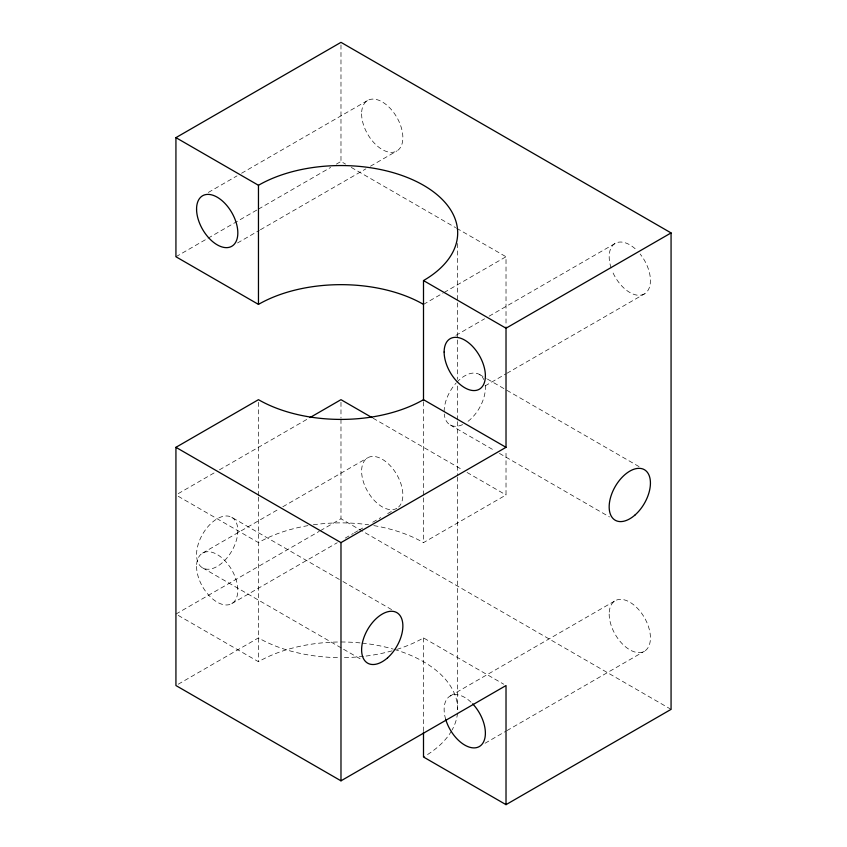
<?xml version="1.0" encoding="UTF-8"?>
<svg xmlns="http://www.w3.org/2000/svg" width="847" height="847" viewBox="0 0 847 847"><rect width="100%" height="100%" fill="white"/><g stroke="black" fill="none" stroke-linecap="round" stroke-linejoin="round"><path stroke-width="0.64" stroke-dasharray="4.24 3.18" d="M208.341 192.438L236.991 175.89M241.575 173.243L367.651 100.465M175.932 256.747L257.308 209.77M258.462 209.103L330.658 167.42M336.397 164.106L340.981 161.459L345.565 164.106M237.52 242.973L259.288 230.395M260.442 229.738L365.883 168.86M370.467 166.213L396.83 150.988M423.5 304.391L442.981 293.136M444.135 292.48L506.019 256.747L506.019 326.497M178.23 493.642L214.905 472.467M219.489 469.82L308.89 418.206M455.908 335.37L484.558 318.821M489.143 316.175L615.218 243.385M485.077 385.904L505.712 373.993M506.855 373.326L644.387 293.92A29.179 16.845 60 0 0 640.12 253.984M202.613 553.08L278.25 509.407M282.834 506.76L367.651 457.793M175.932 614.075L319.203 531.365M320.346 530.698L340.981 518.788L671.068 709.363M231.782 603.615L337.233 542.736M345.248 538.099L353.273 533.472M354.417 532.805L357.858 530.825M359.001 530.158L364.739 526.855M372.754 522.218L380.779 517.591M387.661 513.621L392.246 510.974M178.23 684.217L258.462 637.897A116.706 67.379 0 0 0 339.668 657.632M373.834 525.606A116.706 67.379 0 0 1 423.5 542.609L506.019 494.966L506.019 450.223M450.17 696.012L615.218 600.724M485.077 743.232L505.712 731.321M506.855 730.654L644.387 651.258M351.293 167.42L455.591 227.631M456.734 228.298L506.019 256.747M479.349 374.416L486.22 378.387M487.374 379.043L505.712 389.631M506.855 390.298L639.803 467.046M450.17 424.95L494.87 450.752M499.455 453.399L609.48 516.924M373.072 418.206L462.473 469.82M467.057 472.467L506.019 494.966M231.782 517.337A29.179 16.845 -60 0 1 222.539 562.535A29.179 16.845 -60 0 1 197.266 547.945A29.179 16.845 -60 0 1 231.782 517.337L341.817 580.862M342.961 581.529L392.246 609.978M178.23 496.289L258.462 542.609A116.706 67.379 0 0 1 308.117 525.606M396.925 649.384A116.706 67.379 0 0 0 423.5 637.897L503.732 684.217M202.613 567.871L342.432 648.601M343.586 649.268L361.923 659.855M178.23 615.398L258.462 661.719A116.706 67.379 0 0 1 339.668 641.994M457.676 243.481L457.676 301.553M457.676 302.877L457.676 379.414M457.676 386.02L457.676 420.334M457.676 421.647L457.676 475.76M457.676 477.083L457.676 709.363M423.5 401.785L423.5 496.543M423.5 497.867L423.5 542.609M423.5 637.897L423.5 732.136M340.981 44.965L340.981 161.459M340.981 402.293L340.981 418.005M340.981 419.318L340.981 518.788M258.462 402.304L258.462 495.749M258.462 497.073L258.462 661.719M644.387 293.92A29.179 16.845 60 0 1 611.936 270.257M611.111 267.938A29.179 16.845 60 0 1 614.001 244.222A29.179 16.845 60 0 1 635.144 248.732M396.83 508.327A29.179 16.845 60 0 1 362.569 478.862A29.179 16.845 60 0 1 385.819 461.668A29.179 16.845 60 0 1 398.609 507.004M394.48 649.48A116.706 67.379 0 0 1 457.602 711.861M457.496 713.121A116.706 67.379 0 0 1 452.097 729.955M451.504 731.003A116.706 67.379 0 0 1 423.5 757.006M340.981 641.984A116.706 67.379 0 0 1 360.833 642.968M362.145 643.106A116.706 67.379 0 0 1 393.252 649.12M392.002 650.856A116.706 67.379 0 0 1 364.761 656.213M363.448 656.372A116.706 67.379 0 0 1 343.617 657.611M313.326 524.791A116.706 67.379 0 0 1 368.636 524.791M445.702 719.389A29.179 16.845 60 0 1 449.852 696.202A29.179 16.845 60 0 1 471.811 702.957M456.861 382.23A29.179 16.845 -60 0 1 483.817 379.562M485.278 385.343A29.179 16.845 -60 0 1 466.919 422.124M462.61 424.612A29.179 16.845 -60 0 1 444.241 414.014M444.135 411.589A29.179 16.845 -60 0 1 456.035 383.13M361.605 113.816A29.179 16.845 60 0 0 392.553 152.312A29.179 16.845 60 0 0 392.553 111.052A29.179 16.845 60 0 0 361.605 113.816M609.173 614.075A29.179 16.845 60 0 0 640.12 652.571A29.179 16.845 60 0 0 640.12 611.312A29.179 16.845 60 0 0 609.173 614.075M196.568 566.431A29.179 16.845 60 0 0 227.515 604.927A29.179 16.845 60 0 0 227.515 563.668A29.179 16.845 60 0 0 196.568 566.431"/><path stroke-width="1.27" d="M423.5 304.391A116.706 67.379 0 0 0 258.462 304.391L175.932 256.747L175.932 137.638L340.981 42.35L671.068 232.925L671.068 709.363L506.019 804.65L423.5 757.006L423.5 732.136M506.019 804.65L506.019 685.541L340.981 780.828L175.932 685.541L175.932 447.322L258.462 399.678A116.706 67.379 0 0 0 423.5 399.678L506.019 447.322L506.019 328.213L671.068 232.925M310.034 417.55L340.981 399.678L371.928 417.55M175.932 447.322L340.981 542.609L506.019 447.322M175.932 137.638L258.462 185.281A116.706 67.379 0 0 1 423.5 185.281A116.706 67.379 0 0 1 423.5 280.569L423.5 400.472M423.5 280.569L506.019 328.213M340.981 542.609L340.981 780.828M258.462 185.281L258.462 304.391M472.658 703.825A29.179 16.845 60 0 1 479.349 746.535A29.179 16.845 60 0 1 445.702 719.389M635.144 514.891A29.179 16.845 -60 0 0 644.387 469.693A29.179 16.845 -60 0 0 609.872 500.302A29.179 16.845 -60 0 0 635.144 514.891M387.577 657.823A29.179 16.845 -60 0 0 396.83 612.625A29.179 16.845 -60 0 0 362.315 643.233A29.179 16.845 -60 0 0 387.577 657.823M444.135 352.034A29.179 16.845 60 0 0 475.072 390.531A29.179 16.845 60 0 0 475.072 349.271A29.179 16.845 60 0 0 444.135 352.034M196.568 209.103A29.179 16.845 60 0 0 227.515 247.599A29.179 16.845 60 0 0 227.515 206.34A29.179 16.845 60 0 0 196.568 209.103"/></g></svg>
